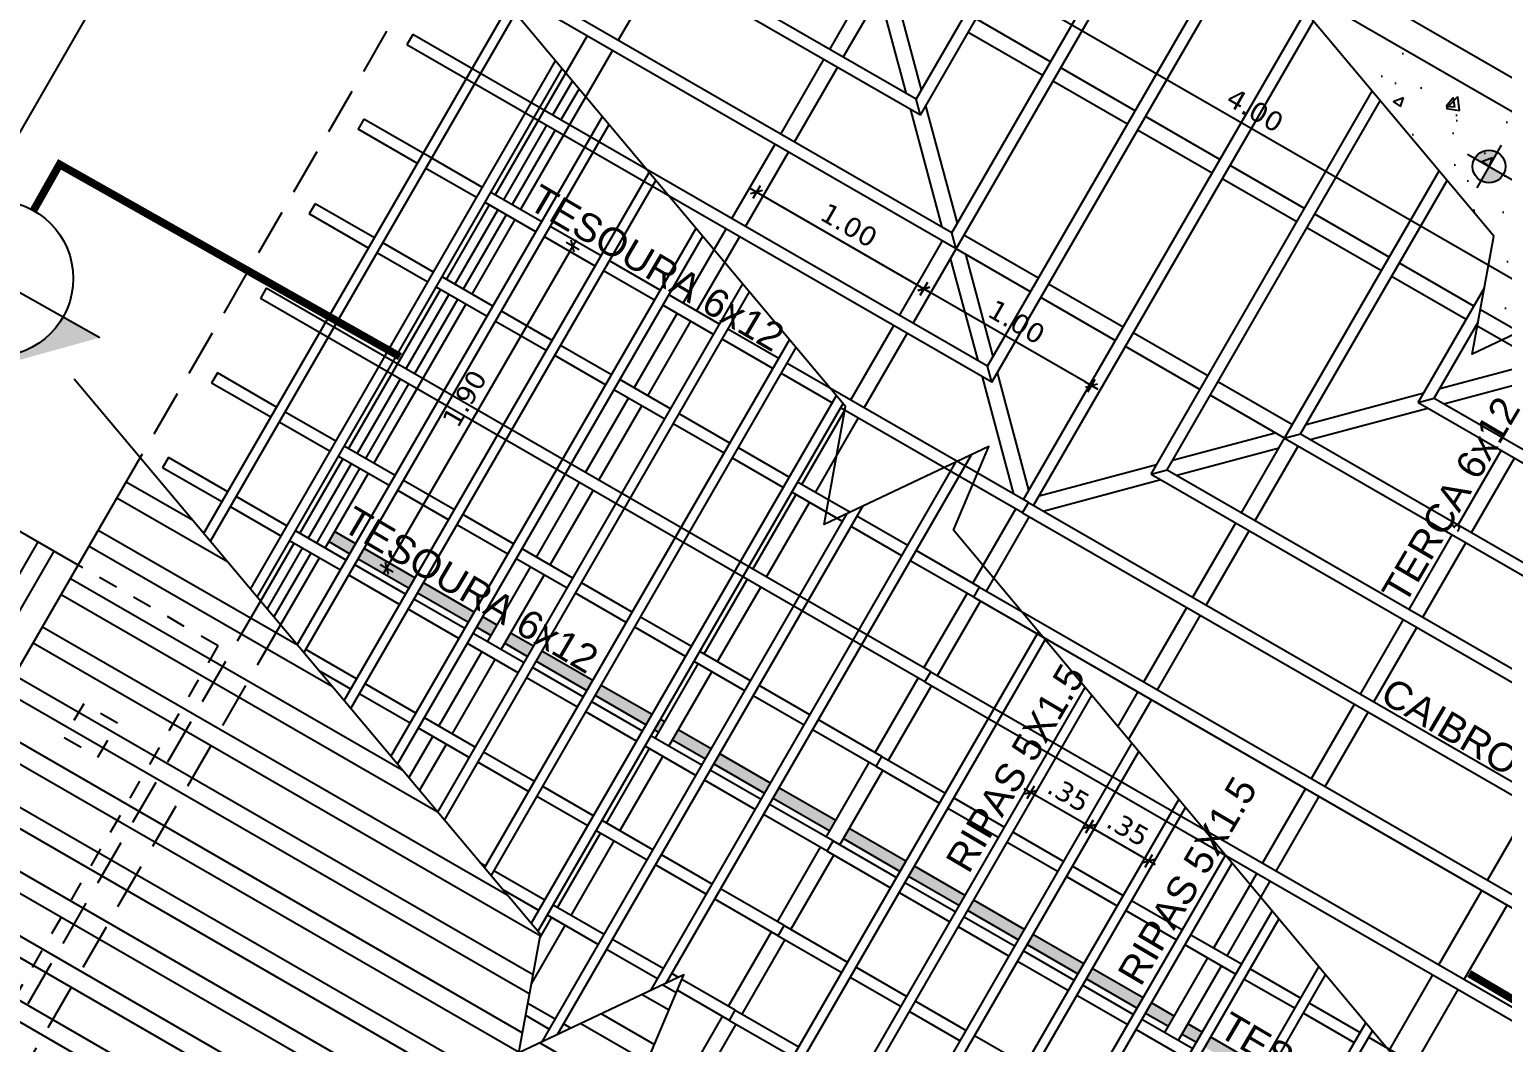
# Model space of a CAD drawing. Extents: x 249 to 354, y 55 to 132.
# Drawn here: x 325.33 to 332.86, y 74.99 to 80.17 of the extents above; entities that cross this region are included whole.
import ezdxf

# ---------------------------------------------------------------- set-up
doc = ezdxf.new("R2010")
doc.units = 0
doc.header["$LTSCALE"] = 0.005
doc.header["$PDMODE"] = 3
for name, pattern in [('CONTINU', [0]), ('DASHDOT', [25.4, 12.7, -6.35, 0, -6.35]), ('HIDDEN', [9.525, 6.35, -3.175])]:
    doc.linetypes.add(name, pattern=pattern)
doc.layers.get('0').update_dxf_attribs({"linetype": 'CONTINUOUS'})
doc.layers.get('Defpoints').update_dxf_attribs({"linetype": 'CONTINUOUS'})
for name, color, linetype in [('01', 1, 'CONTINUOUS'), ('A-CONST', 2, 'DASHDOT'), ('A-PISOS-NIVEL', 1, 'CONTINUOUS'), ('A-PROJCOBERTURA', 7, 'HIDDEN'), ('A-REVESTIMENTO', 8, 'CONTINUOUS'), ('ARQ-ALV-CORTE', 5, 'CONTINUOUS'), ('ARQ-ALV-ENCOBERTA', 8, 'CONTINUOUS'), ('ARQ-CTA-1_075', 1, 'CONTINUOUS'), ('ARQ-MOB-VISTA', 1, 'CONTINU'), ('ARQ-SMB-1_100', 1, 'CONTINUOUS'), ('ARQ-TLH-VISTA1', 2, 'CONTINUOUS'), ('ARQ-TXT-1_075', 2, 'CONTINUOUS'), ('EST-MAD-VISTA1', 2, 'CONTINUOUS')]:
    doc.layers.add(name, color=color, linetype=linetype)
doc.styles.add('ESC-50-A20', font='arial.ttf', dxfattribs={"height": 0.1})
doc.styles.add('FNDE Text Cota 0075', font='verdana.ttf', dxfattribs={"height": 0.1})
doc.dimstyles.new('FNDE 1-075', dxfattribs={"dimscale": 2.5, "dimtxt": 0.1, "dimasz": 0.015, "dimexe": 0.15, "dimexo": 0.15, "dimgap": 0.015, "dimtad": 1, "dimzin": 4, "dimdsep": 46, "dimtxsty": 'FNDE Text Cota 0075', "dimblk": 'tic', "dimcen": 0.025, "dimdle": 0.15, "dimse1": 1, "dimse2": 1, "dimclrd": 251, "dimclre": 251, "dimclrt": 256, "dimaunit": 1, "dimadec": 3, "dimazin": 0, "dimtfac": 1, "dimtix": 1, "dimtmove": 2, "dimatfit": 3, "dimldrblk": 'DOTSMALL', "dimfxl": 0.15, "dimtvp": 1, "dimtolj": 1, "dimtzin": 0, "dimarcsym": 0})

# ---------------------------------------------------------------- blocks, each defined once
blk = doc.blocks.new('tic')
at = {"color": 251}
for p, q in [((-1, 0), (1, 0)), ((0, -1), (0, 1))]:
    blk.add_line(p, q, dxfattribs=at)
blk.add_line((-0.6, -0.6), (0.6, 0.6))
blk = doc.blocks.new('*D21')
at = {"layer": 'ARQ-CTA-1_075', "color": 251, "lineweight": -2, "transparency": 16777216}
blk.add_line((328.0685, 64.5792), (335.906, 78.1541), dxfattribs=at)
at = {"layer": 'Defpoints', "color": 0, "transparency": 16777216}
for p in [(335.5044, 78.4293), (335.9248, 78.1866), (327.6294, 64.7894)]:
    blk.add_point(p, dxfattribs=at)
at = {"layer": 'ARQ-CTA-1_075', "color": 251, "lineweight": -2, "transparency": 16777216, "xscale": 0.0375, "yscale": 0.0375, "zscale": 0.0375}
for p, rotation in [((335.9248, 78.1866), 60.00000440132629), ((328.0498, 64.5467), 240.0000044013263)]:
    blk.add_blockref('tic', p, dxfattribs=dict(at, rotation=rotation))
at = {"layer": 'ARQ-CTA-1_075', "transparency": 16777216, "insert": (331.9105, 71.411), "char_height": 0.1, "attachment_point": 5, "rotation": 60, "style": 'FNDE Text Cota 0075'}
blk.add_mtext('\\A1;15.75', dxfattribs=at)
blk = doc.blocks.new('_DotSmall')
at = {"color": 0, "linetype": 'ByBlock', "const_width": 0.5}
blk.add_lwpolyline([(-0.0625, 0, 1), (0.0625, 0, 1)], format="xyb", close=True, dxfattribs=at)
blk = doc.blocks.new('*D23')
at = {"layer": 'ARQ-CTA-1_075', "color": 251, "lineweight": -2, "transparency": 16777216}
blk.add_line((327.8664, 63.6566), (336.6039, 78.7904), dxfattribs=at)
at = {"layer": 'Defpoints', "color": 0, "transparency": 16777216}
for p in [(335.9544, 79.2087), (336.6227, 78.8229), (327.1794, 64.01)]:
    blk.add_point(p, dxfattribs=at)
at = {"layer": 'ARQ-CTA-1_075', "color": 251, "lineweight": -2, "transparency": 16777216, "xscale": 0.0375, "yscale": 0.0375, "zscale": 0.0375}
for p, rotation in [((336.6227, 78.8229), 60.00000440132642), ((327.8477, 63.6241), 240.0000044013264)]:
    blk.add_blockref('tic', p, dxfattribs=dict(at, rotation=rotation))
at = {"layer": 'ARQ-CTA-1_075', "transparency": 16777216, "insert": (332.4417, 71.7743), "char_height": 0.1, "attachment_point": 5, "rotation": 60, "style": 'FNDE Text Cota 0075'}
blk.add_mtext('\\A1;17.55', dxfattribs=at)
blk = doc.blocks.new('*D30')
at = {"layer": 'ARQ-CTA-1_075', "color": 251, "lineweight": -2, "transparency": 16777216}
blk.add_line((324.412, 78.1473), (325.6646, 80.3169), dxfattribs=at)
at = {"layer": 'Defpoints', "color": 0, "transparency": 16777216}
for p in [(325.0904, 80.6917), (325.6833, 80.3494), (323.8003, 78.4572)]:
    blk.add_point(p, dxfattribs=at)
at = {"layer": 'ARQ-CTA-1_075', "color": 251, "lineweight": -2, "transparency": 16777216, "xscale": 0.0375, "yscale": 0.0375, "zscale": 0.0375}
for p, rotation in [((325.6833, 80.3494), 60.0000005566393), ((324.3932, 78.1149), 240.0000005566393)]:
    blk.add_blockref('tic', p, dxfattribs=dict(at, rotation=rotation))
at = {"layer": 'ARQ-CTA-1_075', "transparency": 16777216, "insert": (324.9605, 79.277), "char_height": 0.1, "attachment_point": 5, "rotation": 60, "style": 'FNDE Text Cota 0075'}
blk.add_mtext('\\A1;2.58', dxfattribs=at)
blk = doc.blocks.new('FNDE-Ind Corte-1_100')
blk.add_hatch(color=251).paths.add_polyline_path([(241.9986, -2.3855), (242.2139, -2.3855, -1), (243.0139, -2.3855), (243.2293, -2.3855), (242.6139, -1.7701)])
at = {"color": 251, "linetype": 'Continuous'}
blk.add_line((243.2293, -2.3855), (241.9986, -2.3855), dxfattribs=at)
blk.add_circle((242.6139, -2.3855), 0.4, dxfattribs=at)
blk = doc.blocks.new('FNDE-Nível Planta-1_100')
at = {"linetype": 'Continuous', "ltscale": 0.5}
h = blk.add_hatch(color=1, dxfattribs=at)
h.paths.add_polyline_path([(135.657, 7.813), (135.657, 7.981, 0.414214), (135.489, 7.813)])
h.paths.add_polyline_path([(135.657, 7.813), (135.657, 7.645, 0.414214), (135.825, 7.813)])
at = {"color": 1}
for p, q in [((135.657, 8.065), (135.657, 7.561)), ((135.405, 7.813), (135.825, 7.813)), ((135.825, 7.813), (137.338, 7.813))]:
    blk.add_line(p, q, dxfattribs=at)
blk.add_circle((135.657, 7.813), 0.168, dxfattribs=at)
blk = doc.blocks.new('*D33')
at = {"layer": 'ARQ-CTA-1_075', "color": 251, "lineweight": -2, "transparency": 16777216}
blk.add_line((329.8518, 80.6636), (333.2509, 78.7011), dxfattribs=at)
at = {"layer": 'Defpoints', "color": 0, "transparency": 16777216}
for p in [(329.69, 80.4583), (333.2834, 78.6824), (333.1541, 78.4584)]:
    blk.add_point(p, dxfattribs=at)
at = {"layer": 'ARQ-CTA-1_075', "color": 251, "lineweight": -2, "transparency": 16777216, "xscale": 0.0375, "yscale": 0.0375, "zscale": 0.0375}
for p, rotation in [((329.8193, 80.6824), 150.0002177932299), ((333.2834, 78.6824), 330.0002177932299)]:
    blk.add_blockref('tic', p, dxfattribs=dict(at, rotation=rotation))
at = {"layer": 'ARQ-CTA-1_075', "transparency": 16777216, "insert": (331.5961, 79.7599), "char_height": 0.1, "attachment_point": 5, "rotation": 330.00022, "style": 'FNDE Text Cota 0075'}
blk.add_mtext('\\A1;4.00', dxfattribs=at)
blk = doc.blocks.new('*D56')
at = {"layer": 'ARQ-CTA-1_075', "color": 251, "lineweight": -2, "transparency": 16777216}
blk.add_line((329.8698, 78.8649), (329.0774, 79.3224), dxfattribs=at)
at = {"layer": 'Defpoints', "color": 0, "transparency": 16777216}
for p in [(329.0449, 79.3412), (328.9549, 79.1853), (329.8123, 78.6903)]:
    blk.add_point(p, dxfattribs=at)
at = {"layer": 'ARQ-CTA-1_075', "color": 251, "lineweight": -2, "transparency": 16777216, "xscale": 0.0375, "yscale": 0.0375, "zscale": 0.0375}
for p, rotation in [((329.0449, 79.3412), 150.0000044013269), ((329.9023, 78.8462), 330.0000044013269)]:
    blk.add_blockref('tic', p, dxfattribs=dict(at, rotation=rotation))
at = {"layer": 'ARQ-CTA-1_075', "transparency": 16777216, "insert": (329.5184, 79.1712), "char_height": 0.1, "attachment_point": 5, "rotation": 330, "style": 'FNDE Text Cota 0075'}
blk.add_mtext('\\A1;1.00', dxfattribs=at)
blk = doc.blocks.new('*D58')
at = {"layer": 'ARQ-CTA-1_075', "color": 251, "lineweight": -2, "transparency": 16777216}
blk.add_line((331.0202, 75.9376), (330.7821, 76.075), dxfattribs=at)
at = {"layer": 'Defpoints', "color": 0, "transparency": 16777216}
for p in [(330.7496, 76.0938), (330.6604, 75.9393), (330.9634, 75.7643)]:
    blk.add_point(p, dxfattribs=at)
at = {"layer": 'ARQ-CTA-1_075', "color": 251, "lineweight": -2, "transparency": 16777216, "xscale": 0.0375, "yscale": 0.0375, "zscale": 0.0375}
for p, rotation in [((330.7496, 76.0938), 150.000004401347), ((331.0527, 75.9188), 330.000004401347)]:
    blk.add_blockref('tic', p, dxfattribs=dict(at, rotation=rotation))
at = {"layer": 'ARQ-CTA-1_075', "transparency": 16777216, "insert": (330.9459, 76.0839), "char_height": 0.1, "attachment_point": 5, "rotation": 330, "style": 'FNDE Text Cota 0075'}
blk.add_mtext('\\A1;.35', dxfattribs=at)
blk = doc.blocks.new('*D59')
at = {"layer": 'ARQ-CTA-1_075', "color": 251, "lineweight": -2, "transparency": 16777216}
blk.add_line((330.7171, 76.1125), (330.479, 76.25), dxfattribs=at)
at = {"layer": 'Defpoints', "color": 0, "transparency": 16777216}
for p in [(330.4465, 76.2688), (330.3573, 76.1142), (330.6604, 75.9393)]:
    blk.add_point(p, dxfattribs=at)
at = {"layer": 'ARQ-CTA-1_075', "color": 251, "lineweight": -2, "transparency": 16777216, "xscale": 0.0375, "yscale": 0.0375, "zscale": 0.0375}
for p, rotation in [((330.4465, 76.2688), 150.000004401347), ((330.7496, 76.0938), 330.000004401347)]:
    blk.add_blockref('tic', p, dxfattribs=dict(at, rotation=rotation))
at = {"layer": 'ARQ-CTA-1_075', "transparency": 16777216, "insert": (330.6428, 76.2589), "char_height": 0.1, "attachment_point": 5, "rotation": 330, "style": 'FNDE Text Cota 0075'}
blk.add_mtext('\\A1;.35', dxfattribs=at)
blk = doc.blocks.new('*D60')
at = {"layer": 'ARQ-CTA-1_075', "color": 251, "lineweight": -2, "transparency": 16777216}
blk.add_line((328.0866, 79.0313), (327.1726, 77.4482), dxfattribs=at)
at = {"layer": 'Defpoints', "color": 0, "transparency": 16777216}
for p in [(328.2136, 79.0013), (327.1539, 77.4158), (327.2621, 77.3533)]:
    blk.add_point(p, dxfattribs=at)
at = {"layer": 'ARQ-CTA-1_075', "color": 251, "lineweight": -2, "transparency": 16777216, "xscale": 0.0375, "yscale": 0.0375, "zscale": 0.0375}
for p, rotation in [((328.1054, 79.0638), 60.00000440133268), ((327.1539, 77.4158), 240.0000044013327)]:
    blk.add_blockref('tic', p, dxfattribs=dict(at, rotation=rotation))
at = {"layer": 'ARQ-CTA-1_075', "transparency": 16777216, "insert": (327.5521, 78.2846), "char_height": 0.1, "attachment_point": 5, "rotation": 60, "style": 'FNDE Text Cota 0075'}
blk.add_mtext('\\A1;1.90', dxfattribs=at)
blk = doc.blocks.new('*D57')
at = {"layer": 'ARQ-CTA-1_075', "color": 251, "lineweight": -2, "transparency": 16777216}
blk.add_line((330.7272, 78.3699), (329.9348, 78.8274), dxfattribs=at)
at = {"layer": 'Defpoints', "color": 0, "transparency": 16777216}
for p in [(329.9023, 78.8462), (329.8123, 78.6903), (330.6697, 78.1953)]:
    blk.add_point(p, dxfattribs=at)
at = {"layer": 'ARQ-CTA-1_075', "color": 251, "lineweight": -2, "transparency": 16777216, "xscale": 0.0375, "yscale": 0.0375, "zscale": 0.0375}
for p, rotation in [((329.9023, 78.8462), 150.0000044013269), ((330.7597, 78.3512), 330.0000044013269)]:
    blk.add_blockref('tic', p, dxfattribs=dict(at, rotation=rotation))
at = {"layer": 'ARQ-CTA-1_075', "transparency": 16777216, "insert": (330.3758, 78.6762), "char_height": 0.1, "attachment_point": 5, "rotation": 330, "style": 'FNDE Text Cota 0075'}
blk.add_mtext('\\A1;1.00', dxfattribs=at)

msp = doc.modelspace()

# ---------------------------------------------------------------- hatches: boundary and pattern name
at = {"layer": '01'}
h = msp.add_hatch(dxfattribs=at)
h.set_pattern_fill('ANSI32', color=256, scale=0.03, angle=105)
h.set_pattern_definition([(150, (43.23623, -57.05048), (-0.142875, -0.24746676), []), (150, (43.20137, -56.92037), (-0.142875, -0.24746676), [])])
h.paths.add_polyline_path([(325.8932, 77.9822), (327.9407, 75.5411), (327.8306, 74.9366), (328.5801, 75.291), (328.6405, 75.2561), (328.4927, 74.9072), (328.6438, 74.7265), (325.6706, 69.5767), (320.1929, 68.109)])
h.paths.add_polyline_path([(325.5542, 72.6116), (325.4257, 73.1312), (325.9399, 73.2797)], flags=16)
at = {"layer": '01', "linetype": 'Continuous'}
h = msp.add_hatch(color=251, dxfattribs=at)
h.dxf.hatch_style = 1
h.paths.add_polyline_path([(331.9753, 74.6667), (332.0836, 74.6042), (332.0536, 74.5522), (331.9453, 74.6147)])
h.paths.add_polyline_path([(331.6422, 74.7897), (331.6722, 74.8417), (331.932, 74.6917), (331.902, 74.6397)])
h.paths.add_polyline_path([(331.3391, 74.9647), (331.3691, 75.0167), (331.6289, 74.8667), (331.5989, 74.8147)])
h.paths.add_polyline_path([(331.2522, 75.0842), (331.3258, 75.0417), (331.2958, 74.9897), (331.2222, 75.0322)])
h.paths.add_polyline_path([(331.036, 75.1397), (331.066, 75.1917), (331.1829, 75.1242), (331.1529, 75.0722)])
h.paths.add_polyline_path([(330.7329, 75.3147), (330.7629, 75.3667), (331.0227, 75.2167), (330.9927, 75.1647)])
h.paths.add_polyline_path([(330.4298, 75.4897), (330.4598, 75.5417), (330.7196, 75.3917), (330.6896, 75.3397)])
h.paths.add_polyline_path([(330.1267, 75.6647), (330.1567, 75.7167), (330.4165, 75.5667), (330.3865, 75.5147)])
h.paths.add_polyline_path([(329.8236, 75.8397), (329.8536, 75.8917), (330.1134, 75.7417), (330.0834, 75.6897)])
h.paths.add_polyline_path([(329.4901, 76.0323), (329.5201, 76.0842), (329.8103, 75.9167), (329.7803, 75.8647)])
h.paths.add_polyline_path([(329.1307, 76.2398), (329.1607, 76.2917), (329.4508, 76.1242), (329.4208, 76.0723)])
h.paths.add_polyline_path([(328.8276, 76.4148), (328.8576, 76.4667), (329.1174, 76.3167), (329.0874, 76.2648)])
h.paths.add_polyline_path([(328.6155, 76.5373), (328.6455, 76.5892), (328.8143, 76.4917), (328.7843, 76.4398)])
h.paths.add_polyline_path([(328.2214, 76.7648), (328.2514, 76.8167), (328.5112, 76.6667), (328.4812, 76.6148)])
h.paths.add_polyline_path([(327.9183, 76.9398), (327.9483, 76.9917), (328.2081, 76.8417), (328.1781, 76.7898)])
h.paths.add_polyline_path([(327.7581, 77.0323), (327.7881, 77.0842), (327.905, 77.0167), (327.875, 76.9648)])
h.paths.add_polyline_path([(328.5545, 76.6417), (328.5762, 76.6292), (328.5462, 76.5773), (328.5245, 76.5898)])
h.paths.add_polyline_path([(326.8574, 77.5523), (326.8874, 77.6042), (326.9957, 77.5417), (326.9657, 77.4898)])
h.paths.add_polyline_path([(327.009, 77.4648), (327.039, 77.5167), (327.2988, 77.3667), (327.2688, 77.3148)])
h.paths.add_polyline_path([(327.3121, 77.2898), (327.3421, 77.3417), (327.6019, 77.1917), (327.5719, 77.1398)])
h.paths.add_polyline_path([(327.6152, 77.1148), (327.6452, 77.1667), (327.7188, 77.1242), (327.6888, 77.0723)])
at = {"layer": 'A-REVESTIMENTO'}
h = msp.add_hatch(dxfattribs=at)
h.set_pattern_fill('ANSI32', color=256, scale=0.03, angle=194.99999)
h.set_pattern_definition([(240, (255.88644, -151.5751), (0.24746674, -0.14287503), []), (240, (255.75632, -151.60995), (0.24746674, -0.14287503), [])])
h.paths.add_polyline_path([(323.8003, 78.4572), (322.7953, 76.7165), (324.5707, 75.6915), (325.5757, 77.4322)])
at = {"layer": 'ARQ-ALV-ENCOBERTA'}
h = msp.add_hatch(dxfattribs=at)
h.set_pattern_fill('AR-CONC', color=251, scale=0.003, style=0)
h.set_pattern_definition([(50, (163.67818, 179.1459), (0.546554, -0.0478173), [0.05715, -0.62865]), (355, (163.6782, 179.1459), (-0.1057303, 0.5731705), [0.04572, -0.5029218]), (100.45144, (163.7237, 179.1419), (0.4408237, 0.5253533), [0.04857, -0.5342707]), (46.1842, (163.6782, 179.2983), (0.8132371, -0.126127), [0.085725, -0.942975]), (96.63556, (163.74595, 179.2878), (0.7122124, 0.7422784), [0.072855, -0.8014068]), (351.18415, (163.6782, 179.2983), (0.7122124, 0.7422784), [0.06858, -0.7543792]), (21, (163.75438, 179.2602), (0.4548432, -0.3067956), [0.05715, -0.62865]), (326, (163.7544, 179.2602), (0.1854061, 0.5525639), [0.04572, -0.50292]), (71.45144, (163.7923, 179.2346), (0.6402493, 0.2457683), [0.04857, -0.5342698]), (37.5, (163.67818, 179.14588), (0.00926581, 0.25366512), [0, -0.496824, 0, -0.51054, 0, -0.504825]), (7.5, (163.67818, 179.14588), (0.200459, 0.30054172), [0, -0.291084, 0, -0.485394, 0, -0.192405]), (327.5, (163.50825, 179.14588), (0.40677179, -0.01718623), [0, -0.1905, 0, -0.59436, 0, -0.78867]), (317.5, (163.43205, 179.1459), (0.44438754, 0.0762795), [0, -0.24765, 0, -0.394716, 0, -0.56007])])
h.paths.add_polyline_path([(333.5506, 78.9108), (332.9458, 78.6248), (332.7484, 78.7388), (332.8171, 79.1165), (331.6933, 80.4564), (334.5201, 78.8244), (333.9333, 77.8081), (333.3692, 78.4826)])

# ---------------------------------------------------------------- linework, layer by layer
at = {"layer": '01'}
msp.add_lwpolyline([(325.5757, 77.4322), (323.8003, 78.4572)], dxfattribs=at)
at = {"layer": 'A-CONST'}
msp.add_lwpolyline([(323.5257, 73.8815), (324.2421, 73.4679), (326.2921, 77.0186), (325.5757, 77.4322)], dxfattribs=at)
msp.add_lwpolyline([(325.6041, 76.7229), (325.5041, 76.5497), (325.6773, 76.4497), (325.7773, 76.6229)], close=True, dxfattribs=at)
at = {"layer": 'A-PISOS-NIVEL', "color": 2}
for p, q in [((329.862, 79.8163), (330.8275, 81.4887)), ((329.8839, 79.7344), (330.8685, 81.4397)), ((330.045, 79.1333), (331.1695, 81.081)), ((329.862, 79.8163), (327.7879, 81.0138)), ((330.067, 79.0513), (331.2105, 81.032)), ((329.8839, 79.7344), (327.7579, 80.9619)), ((330.228, 78.4503), (331.5114, 80.6732)), ((330.25, 78.3683), (331.5525, 80.6243)), ((330.045, 79.1333), (327.5379, 80.5808)), ((330.067, 79.0513), (327.5079, 80.5288)), ((330.411, 77.7673), (331.8534, 80.2656)), ((330.463, 77.7373), (331.8944, 80.2166)), ((327.2879, 80.1478), (327.2579, 80.0958)), ((330.25, 78.3683), (327.2579, 80.0958)), ((330.228, 78.4503), (327.2879, 80.1478)), ((329.8839, 79.7344), (329.862, 79.8163)), ((331.064, 77.8983), (332.1954, 79.8579)), ((331.146, 77.9203), (332.2364, 79.8089)), ((327.0379, 79.7148), (327.0079, 79.6628)), ((327.311, 79.4878), (327.0079, 79.6628)), ((327.3843, 79.5148), (327.0379, 79.7148)), ((327.6441, 79.3648), (327.3843, 79.5148)), ((327.6141, 79.3128), (327.3543, 79.4628)), ((331.747, 78.0814), (332.5373, 79.4501)), ((331.829, 78.1033), (332.5784, 79.4012)), ((326.7879, 79.2818), (326.7579, 79.2298)), ((327.091, 79.1068), (326.7879, 79.2818)), ((327.9172, 79.1378), (327.6574, 79.2878)), ((327.9472, 79.1898), (327.6874, 79.3398)), ((327.061, 79.0548), (326.7579, 79.2298)), ((328.2503, 79.0148), (327.9905, 79.1648)), ((330.067, 79.0513), (330.045, 79.1333)), ((327.3941, 78.9318), (327.1343, 79.0818)), ((328.2203, 78.9628), (327.9605, 79.1128)), ((327.3641, 78.8798), (327.1043, 79.0298)), ((328.5534, 78.8398), (328.2936, 78.9898)), ((327.6972, 78.7568), (327.4374, 78.9068)), ((328.5234, 78.7878), (328.2636, 78.9378)), ((326.5379, 78.8488), (326.5079, 78.7968)), ((329.937, 76.8863), (326.5379, 78.8488)), ((327.6672, 78.7048), (327.4074, 78.8548)), ((328.8565, 78.6648), (328.5967, 78.8148)), ((332.4301, 78.2644), (332.7688, 78.8511)), ((329.907, 76.8343), (326.5079, 78.7968)), ((328.8265, 78.6128), (328.5667, 78.7628)), ((327.9703, 78.5298), (327.7105, 78.6798)), ((328.0003, 78.5818), (327.7405, 78.7318)), ((332.512, 78.2863), (332.7369, 78.6759)), ((329.1596, 78.4898), (328.8998, 78.6398)), ((328.3034, 78.4068), (328.0436, 78.5568)), ((329.1296, 78.4378), (328.8698, 78.5878)), ((328.2734, 78.3548), (328.0136, 78.5048)), ((330.437, 77.7523), (329.2029, 78.4648)), ((330.25, 78.3683), (330.228, 78.4503)), ((326.2879, 78.4157), (326.2579, 78.3638)), ((326.561, 78.1888), (326.2579, 78.3638)), ((326.591, 78.2407), (326.2879, 78.4157)), ((328.6065, 78.2318), (328.3467, 78.3818)), ((329.4327, 78.2628), (329.1729, 78.4128)), ((328.5765, 78.1798), (328.3167, 78.3298)), ((326.8941, 78.0657), (326.6343, 78.2157)), ((330.407, 77.7003), (329.476, 78.2378)), ((332.4301, 78.2644), (332.512, 78.2863)), ((332.4301, 78.2644), (334.5562, 77.0369)), ((332.512, 78.2863), (334.487, 77.1461)), ((326.8641, 78.0138), (326.6043, 78.1638)), ((328.8796, 78.0048), (328.6198, 78.1548)), ((328.9096, 78.0568), (328.6498, 78.2068)), ((331.747, 78.0814), (331.829, 78.1033)), ((331.747, 78.0814), (334.3062, 76.6038)), ((331.829, 78.1033), (334.3362, 76.6558)), ((327.1672, 77.8388), (326.9074, 77.9888)), ((327.1972, 77.8907), (326.9374, 78.0407)), ((329.2127, 77.8818), (328.9529, 78.0318)), ((326.0379, 77.9827), (326.0079, 77.9308)), ((326.311, 77.7558), (326.0079, 77.9308)), ((326.341, 77.8077), (326.0379, 77.9827)), ((329.1827, 77.8298), (328.9229, 77.9798)), ((331.064, 77.8983), (331.146, 77.9203)), ((331.146, 77.9203), (334.0862, 76.2228)), ((327.5003, 77.7157), (327.2405, 77.8657)), ((329.5235, 77.7024), (329.256, 77.8568)), ((331.064, 77.8983), (334.0562, 76.1708)), ((326.6441, 77.6327), (326.3843, 77.7827)), ((327.4703, 77.6638), (327.2105, 77.8138)), ((329.4858, 77.6548), (329.226, 77.8048)), ((326.6141, 77.5808), (326.3543, 77.7308)), ((327.8034, 77.5407), (327.5436, 77.6907)), ((330.407, 77.7003), (330.437, 77.7523)), ((330.407, 77.7003), (333.8061, 75.7378)), ((330.437, 77.7523), (333.8361, 75.7898)), ((327.7734, 77.4888), (327.5136, 77.6388)), ((329.7889, 77.4798), (329.5291, 77.6298)), ((329.8189, 77.5318), (329.5591, 77.6818)), ((326.9172, 77.4058), (326.6574, 77.5558)), ((326.9472, 77.4577), (326.6874, 77.6077)), ((328.0765, 77.3138), (327.8167, 77.4638)), ((328.1065, 77.3657), (327.8467, 77.5157)), ((330.187, 77.3193), (329.8622, 77.5068)), ((327.2503, 77.2827), (326.9905, 77.4327)), ((330.157, 77.2673), (329.8322, 77.4548)), ((327.2203, 77.2308), (326.9605, 77.3808)), ((328.4096, 77.1907), (328.1498, 77.3407)), ((330.157, 77.2673), (330.187, 77.3193)), ((330.187, 77.3193), (333.5861, 75.3568)), ((327.5534, 77.1077), (327.2936, 77.2577)), ((328.3796, 77.1388), (328.1198, 77.2888)), ((330.157, 77.2673), (333.5561, 75.3048)), ((327.5234, 77.0558), (327.2636, 77.2058)), ((328.7127, 77.0157), (328.4529, 77.1657)), ((327.8565, 76.9327), (327.5967, 77.0827)), ((328.6827, 76.9638), (328.4229, 77.1138)), ((326.6972, 77.0247), (326.6955, 77.0257)), ((327.8265, 76.8808), (327.5667, 77.0308)), ((327.0003, 76.8497), (326.7405, 76.9997)), ((328.9858, 76.7888), (328.726, 76.9388)), ((329.0158, 76.8407), (328.756, 76.9907)), ((326.9703, 76.7978), (326.8081, 76.8914)), ((328.1296, 76.7058), (327.8698, 76.8558)), ((328.1596, 76.7577), (327.8998, 76.9077)), ((329.907, 76.8343), (329.937, 76.8863)), ((329.937, 76.8863), (333.3361, 74.9238)), ((327.3034, 76.6747), (327.0436, 76.8247)), ((329.3189, 76.6657), (329.0591, 76.8157)), ((329.907, 76.8343), (333.3061, 74.8718)), ((327.2734, 76.6228), (327.0136, 76.7728)), ((328.4627, 76.5827), (328.2029, 76.7327)), ((329.2889, 76.6138), (329.0291, 76.7638)), ((327.6065, 76.4997), (327.3467, 76.6497)), ((328.4327, 76.5308), (328.1729, 76.6808)), ((329.687, 76.4532), (329.3622, 76.6407)), ((327.5765, 76.4478), (327.3167, 76.5978)), ((328.7658, 76.4077), (328.506, 76.5577)), ((329.657, 76.4013), (329.3322, 76.5888)), ((328.7358, 76.3558), (328.476, 76.5058)), ((327.8796, 76.2728), (327.6198, 76.4228)), ((327.9096, 76.3247), (327.6498, 76.4747)), ((329.657, 76.4013), (329.687, 76.4532)), ((329.687, 76.4532), (330.0118, 76.2657)), ((329.0389, 76.1808), (328.7791, 76.3308)), ((329.0689, 76.2327), (328.8091, 76.3827)), ((329.657, 76.4013), (329.9818, 76.2138)), ((328.2127, 76.1497), (327.9529, 76.2997)), ((328.1827, 76.0978), (327.9229, 76.2478)), ((329.437, 76.0202), (329.1122, 76.2077)), ((330.0251, 76.1888), (330.2849, 76.0388)), ((330.0551, 76.2407), (330.3149, 76.0907)), ((328.5158, 75.9747), (328.256, 76.1247)), ((329.407, 75.9683), (329.0822, 76.1558)), ((328.4858, 75.9228), (328.226, 76.0728)), ((330.3582, 76.0657), (330.618, 75.9157)), ((329.407, 75.9683), (329.437, 76.0202)), ((329.407, 75.9683), (329.7318, 75.7808)), ((329.437, 76.0202), (329.7618, 75.8327)), ((330.3282, 76.0138), (330.588, 75.8638)), ((327.6596, 75.8917), (327.6344, 75.9063)), ((328.7889, 75.7478), (328.5291, 75.8978)), ((328.8189, 75.7997), (328.5591, 75.9497)), ((330.6613, 75.8907), (330.9211, 75.7407)), ((327.9627, 75.7167), (327.7029, 75.8667)), ((329.8051, 75.8077), (330.0649, 75.6577)), ((330.6313, 75.8388), (330.8911, 75.6888)), ((327.9327, 75.6647), (327.7471, 75.7719)), ((329.187, 75.5872), (328.8622, 75.7747)), ((329.7751, 75.7558), (330.0349, 75.6058)), ((328.2658, 75.5417), (328.006, 75.6917)), ((329.157, 75.5353), (328.8322, 75.7228)), ((330.9344, 75.6638), (331.1942, 75.5138)), ((330.9644, 75.7157), (331.2242, 75.5657)), ((328.2358, 75.4897), (327.976, 75.6397)), ((329.157, 75.5353), (329.187, 75.5872)), ((329.187, 75.5872), (329.5118, 75.3997)), ((330.0782, 75.5808), (330.338, 75.4308)), ((330.1082, 75.6327), (330.368, 75.4827)), ((328.5689, 75.3667), (328.3091, 75.5167)), ((329.157, 75.5353), (329.4818, 75.3478)), ((331.2675, 75.5407), (331.5273, 75.3907)), ((328.5389, 75.3147), (328.2791, 75.4647)), ((330.4113, 75.4577), (330.6711, 75.3077)), ((331.2375, 75.4888), (331.4973, 75.3388)), ((329.5551, 75.3747), (329.8149, 75.2247)), ((330.3813, 75.4058), (330.6411, 75.2558)), ((331.5706, 75.3657), (331.8304, 75.2157)), ((328.6461, 75.3222), (328.6122, 75.3417)), ((328.937, 75.1542), (328.6641, 75.3118)), ((329.5251, 75.3228), (329.7849, 75.1728)), ((330.7144, 75.2827), (330.9742, 75.1327)), ((331.5406, 75.3138), (331.8004, 75.1638)), ((328.907, 75.1022), (328.6405, 75.2561)), ((329.8582, 75.1997), (330.118, 75.0497)), ((330.6844, 75.2308), (330.9442, 75.0808)), ((327.9858, 75.0567), (327.8651, 75.1264)), ((328.0158, 75.1087), (327.8766, 75.1891)), ((328.907, 75.1022), (328.937, 75.1542)), ((328.937, 75.1542), (329.2618, 74.9667)), ((329.8282, 75.1478), (330.088, 74.9978)), ((331.8437, 75.1388), (332.1035, 74.9888)), ((331.8737, 75.1907), (332.1335, 75.0407)), ((328.0963, 75.0622), (328.0591, 75.0837)), ((328.907, 75.1022), (329.2318, 74.9147)), ((330.9875, 75.0558), (331.2473, 74.9058)), ((331.0175, 75.1077), (331.2773, 74.9577)), ((330.1613, 75.0247), (330.4211, 74.8747)), ((332.1768, 75.0157), (333.0861, 74.4908))]:
    msp.add_line(p, q, dxfattribs=at)
msp.add_lwpolyline([(325.8932, 77.9822), (320.1646, 68.06), (327.1794, 64.01), (331.4379, 71.3858)], dxfattribs=at)
at = {"layer": 'A-PROJCOBERTURA', "ltscale": 7.5}
for points in [[(331.4379, 71.3858), (335.9544, 79.2087), (328.9396, 83.2587), (325.8932, 77.9822)], [(326.5087, 77.2483), (321.394, 68.3894), (326.85, 65.2394), (330.8231, 72.1209)], [(326.6113, 77.126), (321.5989, 68.4443), (326.7951, 65.4443), (330.7206, 72.2435)]]:
    msp.add_lwpolyline(points, dxfattribs=at)
at = {"layer": 'ARQ-ALV-CORTE'}
for points in [[(334.725, 78.8793), (331.157, 80.9393)], [(333.7851, 77.5513), (334.5201, 78.8244), (331.515, 80.5594)], [(328.5589, 80.4994), (328.3389, 80.1183)], [(328.179, 80.1413), (327.709, 79.3273)], [(328.3089, 80.0663), (327.8389, 79.2523)], [(327.679, 79.2753), (327.459, 78.8943)], [(327.8089, 79.2003), (327.5889, 78.8193)], [(327.429, 78.8423), (326.959, 78.0282)], [(327.5589, 78.7673), (327.0889, 77.9532)], [(326.929, 77.9763), (326.709, 77.5952)], [(327.0589, 77.9013), (326.8389, 77.5202)], [(326.679, 77.5433), (326.5087, 77.2483)], [(326.8089, 77.4683), (326.6113, 77.126)], [(332.7851, 75.8193), (333.0051, 76.2003)], [(332.5351, 75.3863), (332.7551, 75.7673)], [(332.665, 75.3113), (332.885, 75.6923)], [(332.2851, 74.9532), (332.5051, 75.3343)], [(332.415, 74.8782), (332.635, 75.2593)]]:
    msp.add_lwpolyline(points, dxfattribs=at)
at = {"layer": 'ARQ-ALV-ENCOBERTA', "color": 251}
for p, q in [((328.1037, 79.9109), (328.0023, 79.7353)), ((328.1379, 79.8701), (328.0456, 79.7103)), ((327.9723, 79.6833), (327.7523, 79.3023)), ((328.0156, 79.6583), (327.7956, 79.2773)), ((327.7223, 79.2503), (327.5023, 78.8693)), ((327.7656, 79.2253), (327.5456, 78.8443)), ((327.4723, 78.8173), (327.2523, 78.4363)), ((327.5156, 78.7923), (327.2956, 78.4113)), ((327.2223, 78.3843), (327.0023, 78.0032)), ((327.2656, 78.3593), (327.0456, 77.9782)), ((326.9723, 77.9513), (326.7523, 77.5702)), ((327.0156, 77.9263), (326.7956, 77.5452)), ((326.7223, 77.5183), (326.5429, 77.2076)), ((326.7656, 77.4933), (326.5771, 77.1668))]:
    msp.add_line(p, q, dxfattribs=at)
at = {"layer": 'ARQ-MOB-VISTA'}
for p, q in [((326.2181, 77.5949), (327.7788, 80.2982)), ((326.2523, 77.5541), (327.813, 80.2575)), ((326.4574, 77.3095), (328.0182, 80.0128)), ((326.4916, 77.2687), (328.0524, 79.9721)), ((326.6968, 77.0241), (328.2576, 79.7274)), ((326.731, 76.9833), (328.2918, 79.6867)), ((326.9362, 76.7387), (328.497, 79.442)), ((326.9704, 76.6979), (328.5312, 79.4013)), ((327.1756, 76.4533), (328.7363, 79.1567)), ((327.2098, 76.4125), (328.7705, 79.1159)), ((327.4149, 76.1679), (328.9757, 78.8713)), ((327.4491, 76.1272), (329.0099, 78.8305)), ((327.6543, 75.8825), (329.2151, 78.5859)), ((327.6885, 75.8418), (329.2493, 78.5451)), ((327.8937, 75.5971), (329.4545, 78.3005)), ((327.9279, 75.5564), (329.4887, 78.2597)), ((328.584, 75.2928), (330.1448, 77.9961)), ((328.5046, 75.2552), (330.0654, 77.9586)), ((327.9487, 74.9924), (329.5095, 77.6957)), ((328.0281, 75.0299), (329.5889, 77.7333)), ((328.9274, 74.3875), (330.4881, 77.0908)), ((328.9615, 74.3467), (330.5223, 77.05)), ((329.1665, 74.1016), (330.7272, 76.805)), ((329.2006, 74.0608), (330.7614, 76.7641)), ((329.4056, 73.8157), (330.9663, 76.5191)), ((329.4397, 73.7749), (331.0005, 76.4782)), ((329.6446, 73.5299), (331.2054, 76.2332)), ((329.6788, 73.489), (331.2396, 76.1924)), ((329.8837, 73.244), (331.4445, 75.9473)), ((329.9179, 73.2032), (331.4787, 75.9065)), ((330.1228, 72.9581), (331.6836, 75.6615)), ((330.157, 72.9173), (331.7178, 75.6206)), ((330.3619, 72.6723), (331.9227, 75.3756)), ((330.3961, 72.6314), (331.9569, 75.3348)), ((330.601, 72.3864), (332.1618, 75.0897)), ((330.6352, 72.3456), (332.196, 75.0489))]:
    msp.add_line(p, q, dxfattribs=at)
at = {"layer": 'ARQ-SMB-1_100', "color": 1}
for points in [[(335.1739, 76.3248), (333.3692, 78.4826), (333.5506, 78.9108), (332.7071, 78.5119), (332.8171, 79.1165), (328.7669, 83.9454)], [(333.522, 73.4635), (330.0535, 77.6105), (330.2349, 78.0387), (329.3914, 77.6399), (329.5014, 78.2445), (327.1169, 81.0875)], [(331.9612, 70.7602), (328.4927, 74.9072), (328.6741, 75.3354), (327.8306, 74.9366), (327.9407, 75.5411), (325.5561, 78.3841)]]:
    msp.add_lwpolyline(points, dxfattribs=at)
at = {"layer": 'ARQ-SMB-1_100', "color": 251, "linetype": 'DASHDOT', "ltscale": 0.1}
for points in [[(325.3476, 79.2474, 0.04, 0.04, 0), (325.4808, 79.4831, 0.04, 0.04, 0), (327.222, 78.4991, 0, 0, 0)], [(325.4177, 79.3738, 0.02, 0.02, 0), (325.4854, 79.4911, 0.02, 0.02, 0), (326.3514, 78.9911, 0, 0, 0)], [(325.4177, 79.3738, 0.02, 0.02, 0), (325.4854, 79.4911, 0.02, 0.02, 0), (326.3514, 78.9911, 0, 0, 0)], [(334.2765, 74.0922, 0.04, 0.04, 0), (334.4141, 74.3255, 0.04, 0.04, 0), (332.6913, 75.3414, 0, 0, 0)]]:
    msp.add_lwpolyline(points, format="xyseb", dxfattribs=at)
at = {"layer": 'ARQ-TLH-VISTA1', "color": 3}
for p, q in [((329.4203, 80.0713), (329.6403, 80.4524)), ((329.4896, 80.0313), (329.7046, 80.4037)), ((329.813, 79.8446), (329.6763, 80.3547)), ((329.8903, 79.8653), (329.7536, 80.3754)), ((330.55, 80.008), (330.169, 80.228)), ((330.51, 79.9387), (330.129, 80.1587)), ((329.1703, 79.6383), (329.3903, 80.0194)), ((329.2396, 79.5983), (329.4596, 79.9794)), ((330.983, 79.758), (330.602, 79.978)), ((330.943, 79.6887), (330.562, 79.9087)), ((329.996, 79.1616), (329.835, 79.7626)), ((330.0733, 79.1823), (329.9122, 79.7833)), ((331.416, 79.508), (331.035, 79.728)), ((331.376, 79.4387), (330.995, 79.6587)), ((328.9203, 79.2053), (329.1403, 79.5864)), ((328.9896, 79.1653), (329.2096, 79.5463)), ((331.849, 79.258), (331.468, 79.478)), ((331.809, 79.1887), (331.428, 79.4087)), ((332.2821, 79.008), (331.901, 79.228)), ((328.6703, 78.7723), (328.8903, 79.1533)), ((330.488, 78.9006), (330.107, 79.1206)), ((332.242, 78.9387), (331.861, 79.1587)), ((328.7396, 78.7323), (328.9596, 79.1133)), ((329.7777, 78.7103), (329.9977, 79.0913)), ((329.847, 78.6703), (330.067, 79.0513)), ((330.448, 78.8313), (330.067, 79.0513)), ((330.179, 78.4786), (330.0387, 79.0024)), ((330.2563, 78.4993), (330.116, 79.0231)), ((332.7151, 78.758), (332.334, 78.978)), ((332.6751, 78.6887), (332.294, 78.9087)), ((330.921, 78.6506), (330.54, 78.8706)), ((330.881, 78.5814), (330.5, 78.8013)), ((328.4203, 78.3393), (328.6403, 78.7203)), ((328.4896, 78.2993), (328.7096, 78.6803)), ((333.1481, 78.508), (332.7484, 78.7388)), ((329.5277, 78.2773), (329.7477, 78.6583)), ((329.597, 78.2373), (329.817, 78.6183)), ((331.354, 78.4006), (330.973, 78.6206)), ((333.0994, 78.4437), (332.727, 78.6587)), ((331.314, 78.3314), (330.933, 78.5514)), ((332.5403, 78.3353), (333.0504, 78.472)), ((330.362, 77.7956), (330.201, 78.3966)), ((330.4393, 77.8163), (330.2783, 78.4173)), ((331.787, 78.1506), (331.406, 78.3706)), ((332.561, 78.258), (333.0711, 78.3947)), ((328.1703, 77.9063), (328.3903, 78.2873)), ((331.747, 78.0814), (331.366, 78.3014)), ((331.8573, 78.1523), (332.4583, 78.3134)), ((328.2396, 77.8663), (328.4596, 78.2473)), ((329.2777, 77.8443), (329.4977, 78.2253)), ((331.878, 78.075), (332.479, 78.2361)), ((329.347, 77.8043), (329.567, 78.1853)), ((331.1743, 77.9693), (331.6981, 78.1096)), ((331.527, 77.7003), (331.747, 78.0814)), ((331.195, 77.892), (331.7188, 78.0324)), ((331.5963, 77.6603), (331.8163, 78.0413)), ((332.6344, 77.6383), (332.8544, 78.0194)), ((330.4913, 77.7863), (331.0923, 77.9473)), ((332.7037, 77.5983), (332.9237, 77.9794)), ((327.9203, 77.4732), (328.1403, 77.8543)), ((330.512, 77.709), (331.113, 77.8701)), ((327.9896, 77.4332), (328.2096, 77.8143)), ((329.0277, 77.4113), (329.2477, 77.7923)), ((329.097, 77.3713), (329.317, 77.7523)), ((330.1524, 77.3393), (330.3724, 77.7203)), ((330.2216, 77.2993), (330.4416, 77.6803)), ((331.277, 77.2673), (331.497, 77.6483)), ((331.3463, 77.2273), (331.5663, 77.6083)), ((332.3844, 77.2053), (332.6044, 77.5863)), ((332.4537, 77.1653), (332.6737, 77.5463)), ((327.6703, 77.0402), (327.8903, 77.4213)), ((327.7396, 77.0002), (327.9596, 77.3813)), ((328.7777, 76.9782), (328.9977, 77.3593)), ((328.847, 76.9382), (329.067, 77.3193)), ((329.9024, 76.9063), (330.1224, 77.2873)), ((329.9716, 76.8663), (330.1916, 77.2473)), ((331.027, 76.8343), (331.247, 77.2153)), ((331.0963, 76.7943), (331.3163, 77.1753)), ((332.1344, 76.7723), (332.3544, 77.1533)), ((332.2037, 76.7323), (332.4237, 77.1133)), ((327.4203, 76.6072), (327.6403, 76.9883)), ((327.4896, 76.5672), (327.7096, 76.9483)), ((328.5277, 76.5452), (328.7477, 76.9263)), ((328.597, 76.5052), (328.817, 76.8863)), ((329.6524, 76.4732), (329.8724, 76.8543)), ((329.7216, 76.4332), (329.9416, 76.8143)), ((330.8946, 76.6049), (330.997, 76.7823)), ((330.9492, 76.5395), (331.0663, 76.7423)), ((331.8844, 76.3393), (332.1044, 76.7203)), ((331.9537, 76.2993), (332.1737, 76.6803)), ((327.2679, 76.3432), (327.3903, 76.5553)), ((327.3226, 76.278), (327.4596, 76.5153)), ((328.2777, 76.1122), (328.4977, 76.4933)), ((328.347, 76.0722), (328.567, 76.4533)), ((329.4024, 76.0402), (329.6224, 76.4213)), ((329.4716, 76.0002), (329.6916, 76.3813)), ((331.6344, 75.9063), (331.8544, 76.2873)), ((331.7037, 75.8663), (331.9237, 76.2473)), ((328.0277, 75.6792), (328.2477, 76.0603)), ((328.097, 75.6392), (328.317, 76.0203)), ((329.1524, 75.6072), (329.3724, 75.9883)), ((329.2216, 75.5672), (329.4416, 75.9483)), ((331.3844, 75.4732), (331.6044, 75.8543)), ((331.4537, 75.4332), (331.6737, 75.8143)), ((327.8947, 75.289), (328.067, 75.5872)), ((327.9373, 75.5227), (327.9977, 75.6272)), ((328.9024, 75.1742), (329.1224, 75.5553)), ((328.9716, 75.1342), (329.1916, 75.5153)), ((331.1344, 75.0402), (331.3544, 75.4213)), ((331.2037, 75.0002), (331.4237, 75.3813)), ((328.6438, 74.7265), (328.8724, 75.1222)), ((328.6985, 74.6611), (328.9416, 75.0822))]:
    msp.add_line(p, q, dxfattribs=at)
at = {"layer": 'EST-MAD-VISTA1', "color": 4}
for points in [[(326.8574, 77.5523), (326.9657, 77.4898)], [(326.9957, 77.5417), (326.8874, 77.6042)], [(327.009, 77.4648), (327.2688, 77.3148)], [(327.2988, 77.3667), (327.039, 77.5167)], [(327.6019, 77.1917), (327.3421, 77.3417)], [(327.3121, 77.2898), (327.5719, 77.1398)], [(327.7188, 77.1242), (327.6452, 77.1667)], [(327.6152, 77.1148), (327.6888, 77.0723)], [(327.905, 77.0167), (327.7881, 77.0842)], [(327.7581, 77.0323), (327.875, 76.9648)], [(327.9183, 76.9398), (328.1781, 76.7898)], [(328.2081, 76.8417), (327.9483, 76.9917)], [(328.5112, 76.6667), (328.2514, 76.8167)], [(328.2214, 76.7648), (328.4812, 76.6148)], [(328.5762, 76.6292), (328.5545, 76.6417)], [(328.5245, 76.5898), (328.5462, 76.5773)], [(328.8143, 76.4917), (328.6455, 76.5892)], [(328.6155, 76.5373), (328.7843, 76.4398)], [(328.8276, 76.4148), (329.0874, 76.2648)], [(329.1174, 76.3167), (328.8576, 76.4667)], [(329.4508, 76.1242), (329.1607, 76.2917)], [(329.1307, 76.2398), (329.4208, 76.0723)], [(329.4901, 76.0323), (329.7803, 75.8647)], [(329.8103, 75.9167), (329.5201, 76.0842)], [(330.1134, 75.7417), (329.8536, 75.8917)], [(329.8236, 75.8397), (330.0834, 75.6897)], [(330.1267, 75.6647), (330.3865, 75.5147)], [(330.4165, 75.5667), (330.1567, 75.7167)], [(330.7196, 75.3917), (330.4598, 75.5417)], [(330.4298, 75.4897), (330.6896, 75.3397)], [(331.0227, 75.2167), (330.7629, 75.3667)], [(330.7329, 75.3147), (330.9927, 75.1647)], [(331.036, 75.1397), (331.1529, 75.0722)], [(331.1829, 75.1242), (331.066, 75.1917)], [(331.3258, 75.0417), (331.2522, 75.0842)], [(331.2222, 75.0322), (331.2958, 74.9897)], [(331.6289, 74.8667), (331.3691, 75.0167)]]:
    msp.add_lwpolyline(points, dxfattribs=at)

# ---------------------------------------------------------------- block references
at = {"layer": 'ARQ-SMB-1_100', "xscale": 0.4999999999999998, "yscale": 0.4999999999999998, "zscale": 0.4999999999999998, "rotation": 330.0900836342914}
msp.add_blockref('FNDE-Nível Planta-1_100', (272.05, 109.908), dxfattribs=at)
at = {"layer": 'ARQ-SMB-1_100', "rotation": 150.52582169266}
msp.add_blockref('FNDE-Ind Corte-1_100', (535.1912, -42.5513), dxfattribs=at)

# ---------------------------------------------------------------- texts
at = {"layer": 'ARQ-TXT-1_075', "style": 'ESC-50-A20'}
for s, rotation, p in [('TESOURA 6x12 ', 329.47023, (327.8686, 79.2631)), ('TERÇA 6x12', 59.47023, (332.3614, 77.2243, -1.8897)), ('TESOURA 6x12 ', 329.47023, (326.9173, 77.6154)), ('RIPAS 5X1.5', 59.47023, (330.131, 75.847, -1.8897)), ('CAIBRO 5X6', 329.47023, (332.2269, 76.7393, -1.8897)), ('RIPAS 5X1.5', 59.47023, (331.0103, 75.27, -1.8897)), ('TESOURA 6x12 ', 329.47023, (331.399, 75.0278))]:
    msp.add_text(s, height=0.144, rotation=rotation, dxfattribs=at).set_placement(p)

# ---------------------------------------------------------------- dimensions: what is measured, and where the dimension line sits
at = {"layer": 'ARQ-CTA-1_075'}
for p1, p2, distance, picture, middle in [((329.69, 80.4583), (333.1541, 78.4584), 0.2587, '*D33', (331.5961, 79.7599)), ((323.8003, 78.4572), (325.0904, 80.6917), -0.6846, '*D30', (324.9605, 79.277)), ((327.6294, 64.7894), (335.5044, 78.4293), -0.4854, '*D21', (331.9105, 71.411))]:
    dim = msp.add_aligned_dim(p1=p1, p2=p2, distance=distance, dimstyle='FNDE 1-075', dxfattribs=at)
    dim.commit()
    dim.dimension.update_dxf_attribs({"geometry": picture, "text_midpoint": middle})
for p1, p2, picture, middle in [((329.8123, 78.6903), (328.9549, 79.1853), '*D56', (329.5184, 79.1712)), ((330.6697, 78.1953), (329.8123, 78.6903), '*D57', (330.3758, 78.6762))]:
    dim = msp.add_aligned_dim(p1=p1, p2=p2, distance=-0.18, text='1.00', dimstyle='FNDE 1-075', dxfattribs=at)
    dim.commit()
    dim.dimension.update_dxf_attribs({"geometry": picture, "text_midpoint": middle})
dim = msp.add_linear_dim(base=(336.6227, 78.8229), p1=(327.1794, 64.01), p2=(335.9544, 79.2087), angle=60, dimstyle='FNDE 1-075', dxfattribs=at)
dim.commit()
dim.dimension.update_dxf_attribs({"geometry": '*D23', "text_midpoint": (332.4417, 71.7743), "dimtype": 161})
for base, p1, p2, angle, picture, middle in [((327.1539, 77.4158), (328.2136, 79.0013), (327.2621, 77.3533), 240, '*D60', (327.5521, 78.2846)), ((330.4465, 76.2688), (330.6604, 75.9393), (330.3573, 76.1142), 150, '*D59', (330.6428, 76.2589)), ((330.7496, 76.0938), (330.9634, 75.7643), (330.6604, 75.9393), 150, '*D58', (330.9459, 76.0839))]:
    dim = msp.add_linear_dim(base=base, p1=p1, p2=p2, angle=angle, dimstyle='FNDE 1-075', dxfattribs=at)
    dim.commit()
    dim.dimension.update_dxf_attribs({"geometry": picture, "text_midpoint": middle})

doc.saveas('drawing.dxf')
